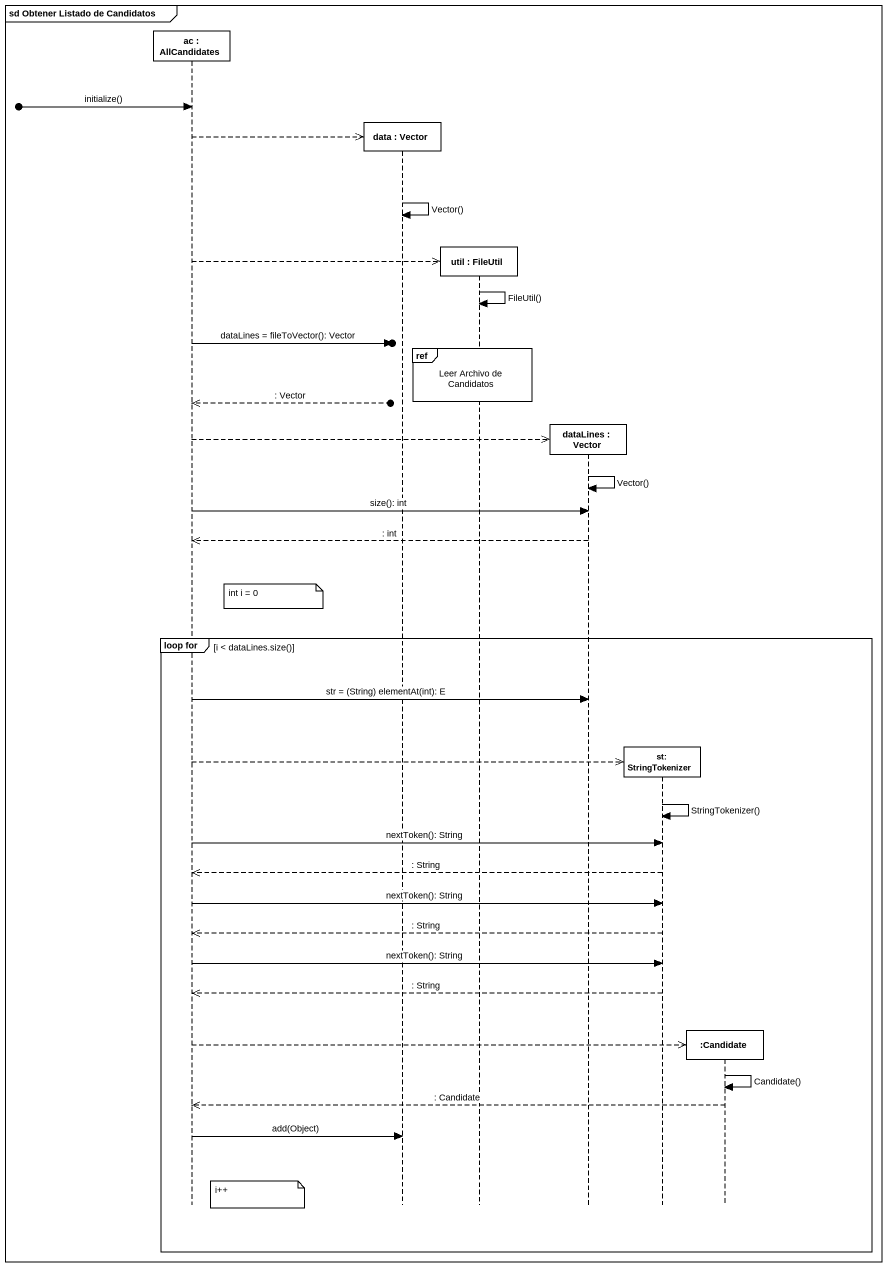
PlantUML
@startuml
mainframe sd Obtener Listado de Candidatos
hide footbox
participant "ac : AllCandidates" as ac
participant "data : Vector" as data
participant "util : FileUtil" as util
participant "dataLines : Vector" as dataLines
participant "st: StringTokenizer" as st_StringTokenizer
participant ":Candidate" as Candidate

[o-> ac : initialize()
ac -->> data **
data -> data : Vector()
ac -->> util **
util -> util : FileUtil()
ac ->o] : dataLines = fileToVector(): Vector
ref over util : Leer Archivo de Candidatos
ac <<--o] : : Vector
ac -->> dataLines **
dataLines -> dataLines : Vector()
ac -> dataLines : size(): int
dataLines -->> ac : : int
note right of ac : int i = 0
group loop for [i < dataLines.size()]
  ac -> dataLines : str = (String) elementAt(int): E
  ac -->> st_StringTokenizer **
  st_StringTokenizer -> st_StringTokenizer : StringTokenizer()
  ac -> st_StringTokenizer : nextToken(): String
  st_StringTokenizer -->> ac : : String
  ac -> st_StringTokenizer : nextToken(): String
  st_StringTokenizer -->> ac : : String
  ac -> st_StringTokenizer : nextToken(): String
  st_StringTokenizer -->> ac : : String
  ac -->> Candidate **
  Candidate -> Candidate : Candidate()
  Candidate -->> ac : : Candidate
  ac -> data : add(Object)
  note right of ac : i++
end
@enduml
